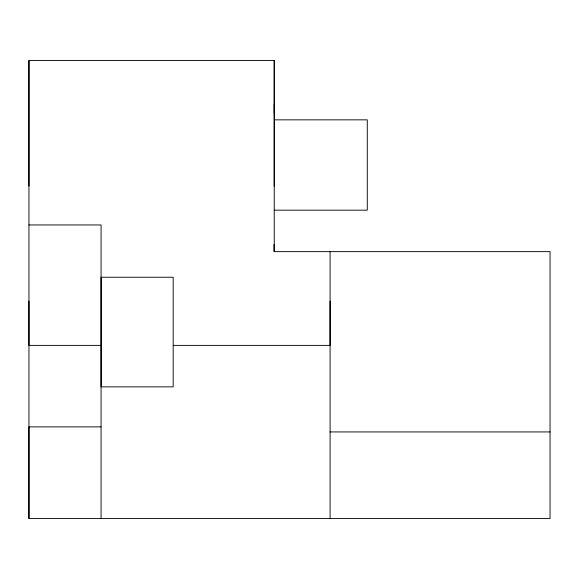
<?xml version="1.0" encoding="UTF-8"?>
<svg xmlns="http://www.w3.org/2000/svg" width="579" height="579" viewBox="0 0 579 579"><rect width="100%" height="100%" fill="white"/><g stroke="black" fill="none" stroke-linecap="round" stroke-linejoin="round"><path stroke-width="0.87" d="M28.95 186.177L28.95 60.527L274.236 60.527L274.236 251.641L274.236 244.425L274.236 251.641L550.05 251.641L550.05 518.473L28.95 518.473L28.95 426.882L101.072 426.882M28.957 301.058L28.957 345.388L101.072 345.388L101.072 277.24L173.186 277.24L173.186 386.859L101.072 386.859L101.072 224.956L28.95 224.956M101.072 518.473L101.072 345.525M274.229 113.375L274.236 103.793M274.236 60.527L274.229 186.177M330.088 518.473L330.095 251.641M274.316 119.846L367.274 119.846L367.274 210.17L274.316 210.17M173.201 345.388L330.095 345.388L330.088 301.058M330.088 431.934L550.05 431.934M28.95 60.527L28.95 518.473"/></g></svg>
